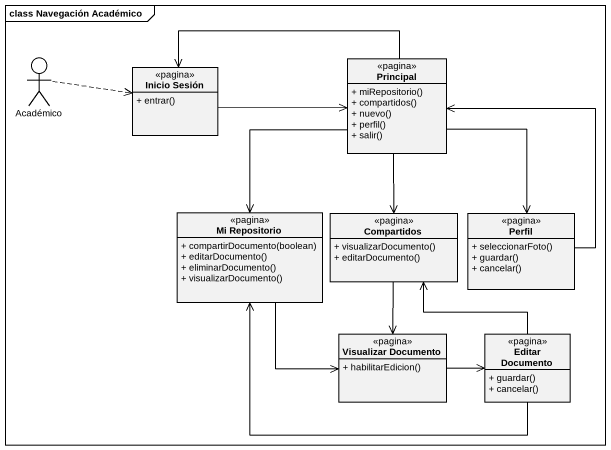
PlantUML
@startuml
mainframe class Navegación Académico
allowmixing
hide circle
hide empty members
skinparam classAttributeIconSize 0
actor Académico
class "Inicio Sesión" as Inicio_Sesión <<pagina>> {
  + entrar()
}
class Principal <<pagina>> {
  + miRepositorio()
  + compartidos()
  + nuevo()
  + perfil()
  + salir()
}
class "Mi Repositorio" as Mi_Repositorio <<pagina>> {
  + compartirDocumento(boolean)
  + editarDocumento()
  + eliminarDocumento()
  + visualizarDocumento()
}
class Compartidos <<pagina>> {
  + visualizarDocumento()
  + editarDocumento()
}
class Perfil <<pagina>> {
  + seleccionarFoto()
  + guardar()
  + cancelar()
}
class "Visualizar Documento" as Visualizar_Documento <<pagina>> {
  + habilitarEdicion()
}
class "Editar Documento" as Editar_Documento <<pagina>> {
  + guardar()
  + cancelar()
}
Académico .right.> Inicio_Sesión
Inicio_Sesión -right-> Principal
Principal -left-> Inicio_Sesión
Principal --> Mi_Repositorio
Principal --> Compartidos
Principal --> Perfil
Mi_Repositorio --> Visualizar_Documento
Compartidos --> Visualizar_Documento
Perfil -up-> Principal
Visualizar_Documento -right-> Editar_Documento
Editar_Documento -left-> Mi_Repositorio
Editar_Documento -up-> Compartidos
@enduml
